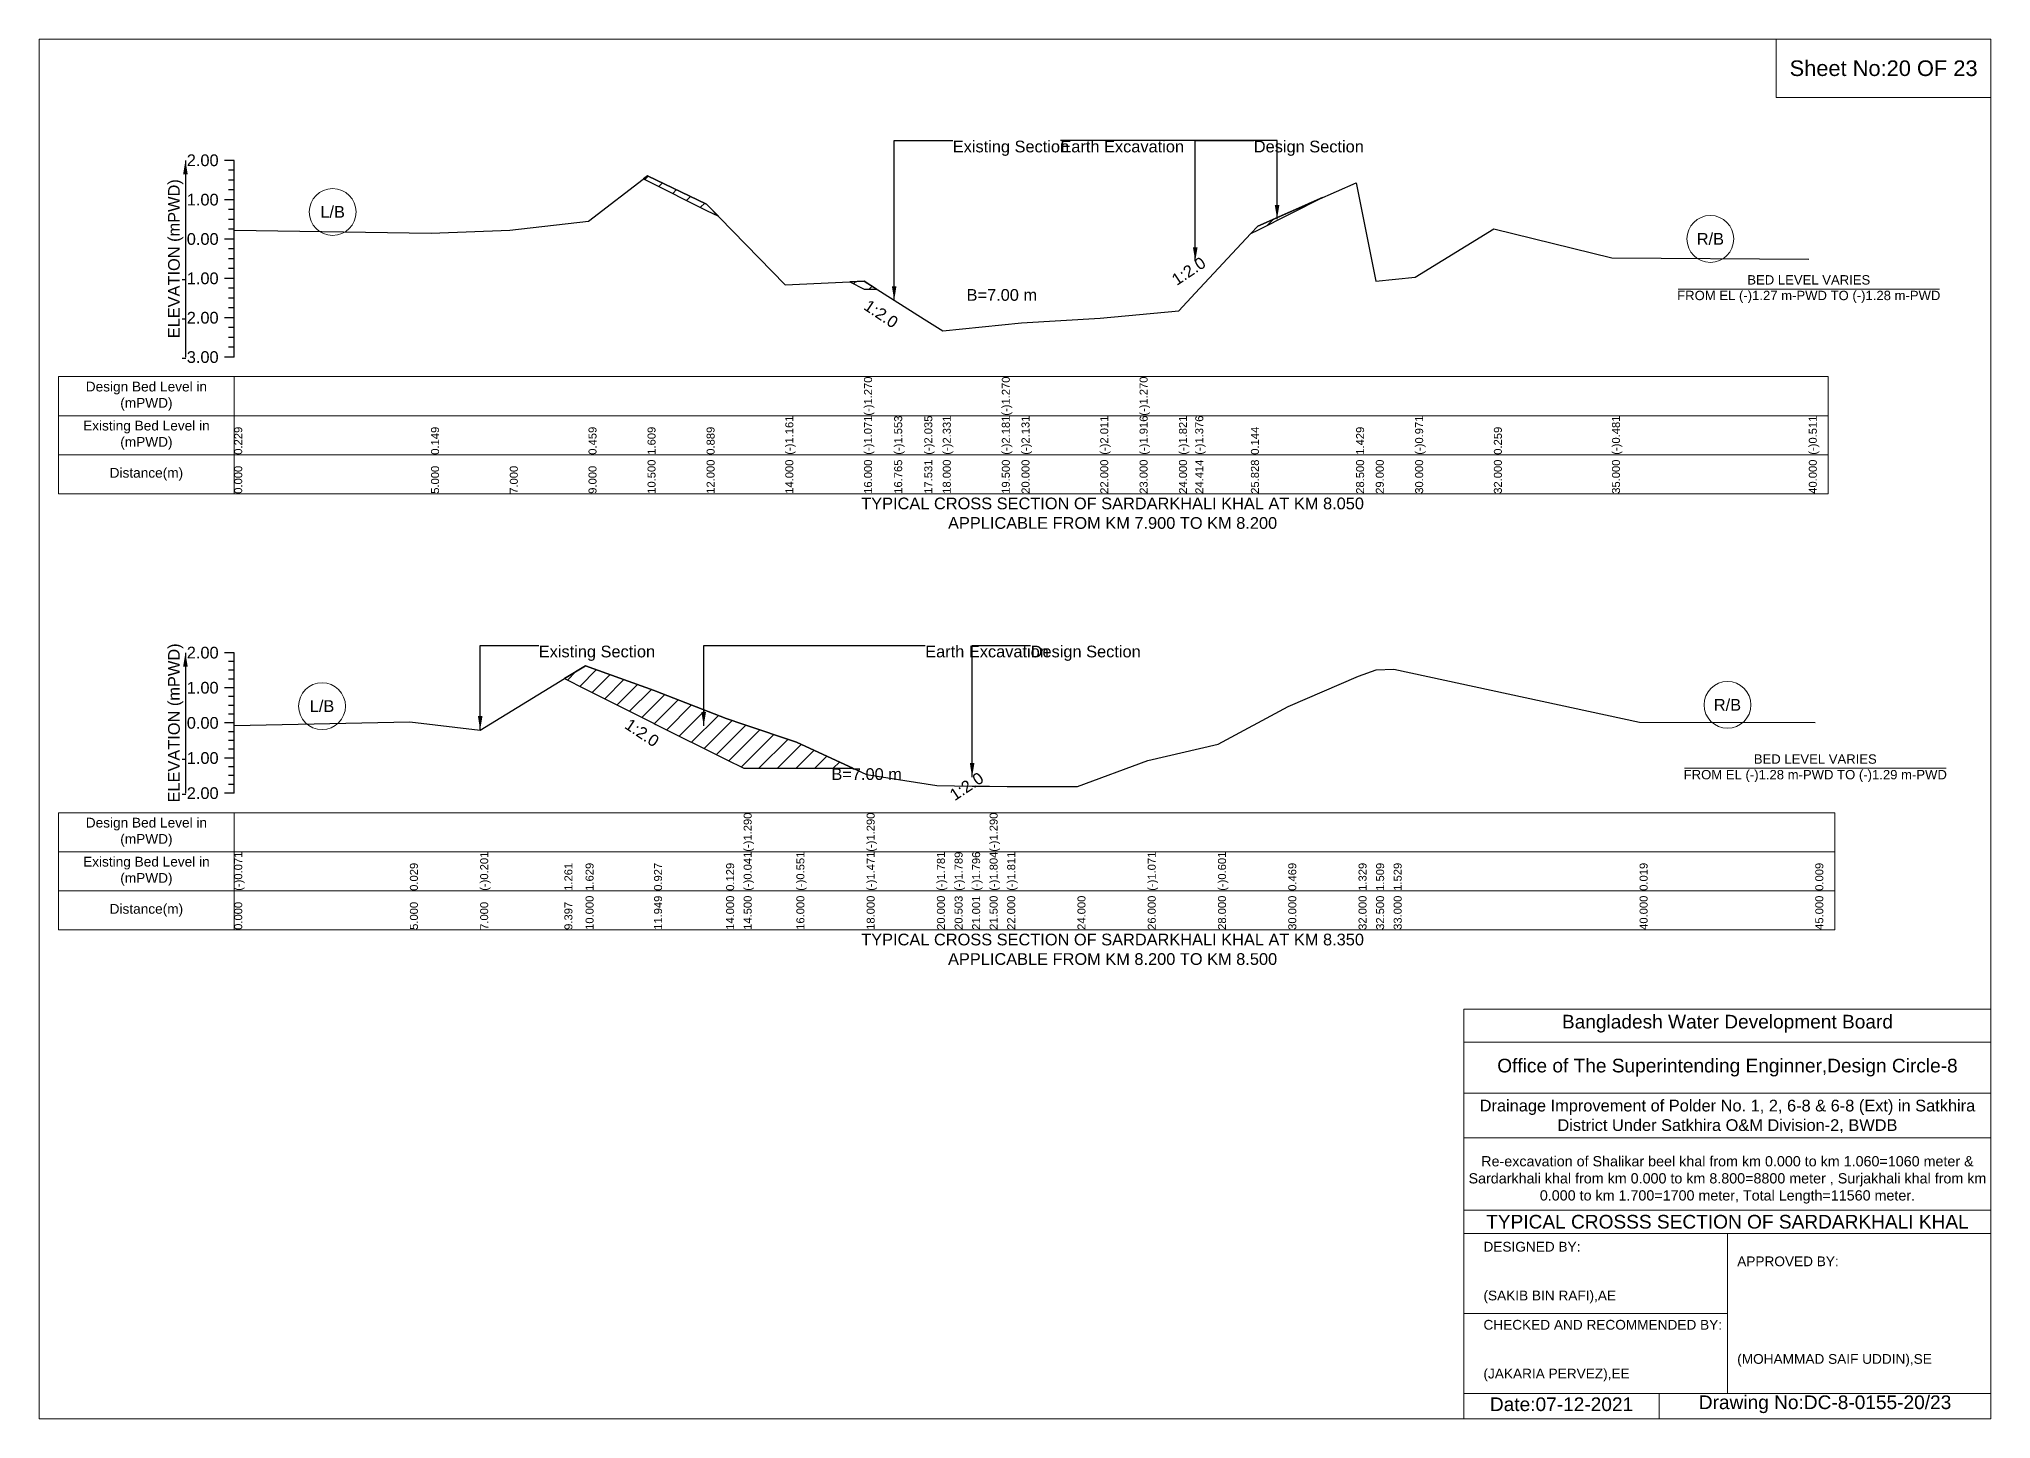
# Model space of a CAD drawing. Header units: inches. Extents: x 93000 to 506000, y -4242 to 0.
# Drawn here: x 290000 to 296000, y -4242 to 0 of the extents above; entities that cross this region are included whole.
import ezdxf

# ---------------------------------------------------------------- set-up
doc = ezdxf.new("R2010")
doc.units = ezdxf.units.IN
doc.header["$LTSCALE"] = 7
doc.header["$MEASUREMENT"] = 0
for name, color, linetype, lineweight in [('Cross section Data Border', 7, 'Continuous', 9), ('Cross Section Labels', 7, 'Continuous', 9), ('Existing_Bed_Level for Xsection', 7, 'Continuous', 25)]:
    doc.layers.add(name, color=color, linetype=linetype, lineweight=lineweight)
doc.styles.get("Standard").update_dxf_attribs({"font": 'arial.ttf'})
doc.dimstyles.get("Standard").update_dxf_attribs({"dimtxt": 0.18, "dimasz": 0.18, "dimexe": 0.18, "dimexo": 0.0625, "dimgap": 0.09, "dimtad": 0, "dimtih": 1, "dimtoh": 1, "dimdec": 4, "dimzin": 0, "dimdsep": 46, "dimtxsty": 'Standard', "dimcen": 0.09, "dimadec": 0, "dimazin": 0, "dimtfac": 1, "dimtdec": 4, "dimtofl": 0, "dimtmove": 0, "dimatfit": 3, "dimfxl": 1, "dimtolj": 1, "dimtzin": 0, "dimarcsym": 0})

msp = doc.modelspace()

# ---------------------------------------------------------------- hatches: boundary and pattern name
at = {"layer": 'Existing_Bed_Level for Xsection'}
h = msp.add_hatch(dxfattribs=at)
h.set_pattern_fill('ANSI31', color=256, scale=363, style=0)
h.paths.add_polyline_path([(291858.2, -429.7), (291870.5, -435.9), (292052, -526.6), (292088.6, -544.9), (292052, -507.4), (291870.5, -420.3)])
h = msp.add_hatch(dxfattribs=at)
h.set_pattern_fill('ANSI31', color=256, scale=363, style=0)
h.paths.add_polyline_path([(293725.2, -597.5), (293746, -587.1), (293945.7, -487.3), (293746, -575.1)])
h = msp.add_hatch(dxfattribs=at)
h.set_pattern_fill('ANSI31', color=256, scale=363, style=0)
h.paths.add_polyline_path([(292491.8, -746.5), (292536, -768.6), (292574.2, -768.6), (292536, -744.5)])
h = msp.add_hatch(dxfattribs=at)
h.set_pattern_fill('ANSI31', color=256, scale=324, style=0)
h.paths.add_polyline_path([(291614.9, -1966.2), (291680, -1998.7), (291890.5, -2104), (291896, -2106.7), (292112, -2214.7), (292166, -2241.7), (292328, -2241.7), (292501.5, -2241.7), (292328, -2161.9), (292166, -2106.8), (292112, -2088.5), (291896, -2004.2), (291890.5, -2002.2), (291680, -1926.5)])

# ---------------------------------------------------------------- linework, layer by layer
at = {"layer": 'Cross section Data Border'}
for points in [[(290060, -1037.9), (295500, -1037.9), (295500, -1397.9), (290060, -1397.9)], [(290060, -2378.4), (295520, -2378.4), (295520, -2738.4), (290060, -2738.4)]]:
    msp.add_lwpolyline(points, close=True, dxfattribs=at)
for points in [[(290600, -1037.9), (290600, -1397.9)], [(290060, -1157.9), (295500, -1157.9)], [(290060, -1277.9), (295500, -1277.9)], [(290600, -2378.4), (290600, -2738.4)], [(290060, -2498.4), (295520, -2498.4)], [(290060, -2618.4), (295520, -2618.4)]]:
    msp.add_lwpolyline(points, dxfattribs=at)
at = {"layer": 'Cross Section Labels'}
for points in [[(290000, 0), (296000, 0), (296000, -4242), (290000, -4242)], [(295340, 0), (296000, 0), (296000, -180), (295340, -180)]]:
    msp.add_lwpolyline(points, close=True, dxfattribs=at)
for points in [[(295038.1, -768.6), (295841.9, -768.6)], [(295058.1, -2241.7), (295861.9, -2241.7)], [(294380, -4242), (294380, -2982), (296000, -2982)], [(294380, -3084), (296000, -3084)], [(294380, -3240), (296000, -3240)], [(294380, -3378), (296000, -3378)], [(294380, -3600), (296000, -3600)], [(294380, -3672), (296000, -3672)], [(295190, -3672), (295190, -4164)], [(294380, -3918), (295190, -3918)], [(294380, -4164), (296000, -4164)], [(294980, -4164), (294980, -4242)]]:
    msp.add_lwpolyline(points, dxfattribs=at)
for centre in [(290902.5, -531.6), (295137.5, -614.5), (290870, -2050.7), (295190, -2046.9)]:
    msp.add_circle(centre, 72, dxfattribs=at)
at = {"layer": 'Existing_Bed_Level for Xsection'}
for points in [[(290600, -372.9), (290570, -372.9)], [(290600, -403.2), (290582, -403.2)], [(290600, -977.9), (290600, -856.9), (290600, -735.9), (290600, -614.9), (290600, -493.9), (290600, -372.9)], [(290600, -433.4), (290582, -433.4)], [(290600, -463.7), (290582, -463.7)], [(290600, -587.2), (291205, -596.9), (291447, -587.2), (291689, -559.4), (291870.5, -420.3), (292052, -507.4), (292294, -755.4), (292536, -744.5), (292536, -744.5), (292628.6, -802.9), (292721.2, -861.2), (292778, -897), (292959.5, -878.9), (292959.5, -878.9), (293020, -872.8), (293262, -858.3), (293383, -846.8), (293383, -846.8), (293504, -835.3), (293554.1, -781.5), (293725.2, -597.5), (293746, -575.1), (294048.5, -442), (294109, -744.5), (294230, -732.4), (294472, -583.6), (294835, -673.1), (295440, -676.8)], [(290600, -493.9), (290570, -493.9)], [(290600, -524.2), (290582, -524.2)], [(290600, -554.4), (290582, -554.4)], [(290600, -584.7), (290582, -584.7)], [(290600, -614.9), (290570, -614.9)], [(290600, -645.2), (290582, -645.2)], [(290600, -675.4), (290582, -675.4)], [(290600, -705.7), (290582, -705.7)], [(290600, -735.9), (290570, -735.9)], [(290600, -766.2), (290582, -766.2)], [(290600, -796.4), (290582, -796.4)], [(290600, -826.7), (290582, -826.7)], [(290600, -856.9), (290570, -856.9)], [(290600, -887.2), (290582, -887.2)], [(290600, -917.4), (290582, -917.4)], [(290600, -947.7), (290582, -947.7)], [(290600, -977.9), (290570, -977.9)], [(290600, -1886.4), (290570, -1886.4)], [(290600, -1913.4), (290582, -1913.4)], [(290600, -2318.4), (290600, -2210.4), (290600, -2102.4), (290600, -1994.4), (290600, -1886.4)], [(290600, -1940.4), (290582, -1940.4)], [(290600, -1967.4), (290582, -1967.4)], [(290600, -2110.1), (291140, -2099.3), (291356, -2124.1), (291614.9, -1966.2), (291680, -1926.5), (291890.5, -2002.2), (291896, -2004.2), (292112, -2088.5), (292166, -2106.8), (292166, -2106.8), (292328, -2161.9), (292544, -2261.3), (292544, -2261.3), (292760, -2294.8), (292814.3, -2295.6), (292868.2, -2296.4), (292922, -2297.2), (292922, -2297.2), (292976, -2298), (293192, -2298), (293408, -2218.1), (293624, -2167.3), (293840, -2051.8), (294056, -1958.9), (294110, -1939.4), (294164, -1937.3), (294920, -2100.4), (295460, -2101.4)], [(290600, -1994.4), (290570, -1994.4)], [(290600, -2021.4), (290582, -2021.4)], [(290600, -2048.4), (290582, -2048.4)], [(290600, -2075.4), (290582, -2075.4)], [(290600, -2102.4), (290570, -2102.4)], [(290600, -2129.4), (290582, -2129.4)], [(290600, -2156.4), (290582, -2156.4)], [(290600, -2210.4), (290570, -2210.4)], [(290600, -2183.4), (290582, -2183.4)], [(290600, -2237.4), (290582, -2237.4)], [(290600, -2264.4), (290582, -2264.4)], [(290600, -2318.4), (290570, -2318.4)], [(290600, -2291.4), (290582, -2291.4)]]:
    msp.add_lwpolyline(points, dxfattribs=at)
for points in [[(291858.2, -429.7), (291870.5, -435.9), (292052, -526.6), (292088.6, -544.9), (292052, -507.4), (291870.5, -420.3)], [(293725.2, -597.5), (293746, -587.1), (293945.7, -487.3), (293746, -575.1)], [(292491.8, -746.5), (292536, -768.6), (292536, -768.6), (292574.2, -768.6), (292536, -744.5), (292536, -744.5)], [(291614.9, -1966.2), (291614.9, -1966.2), (291680, -1998.7), (291890.5, -2104), (291896, -2106.7), (292112, -2214.7), (292166, -2241.7), (292166, -2241.7), (292328, -2241.7), (292501.5, -2241.7), (292328, -2161.9), (292166, -2106.8), (292166, -2106.8), (292112, -2088.5), (291896, -2004.2), (291890.5, -2002.2), (291680, -1926.5), (291614.9, -1966.2)]]:
    msp.add_lwpolyline(points, close=True, dxfattribs=at)

# ---------------------------------------------------------------- texts
at = {"layer": 'Cross section Data Border', "char_height": 30, "width": 480, "attachment_point": 5}
for s, insert in [('Design Bed Level in (mPWD)', (290330, -1097.9)), ('Existing Bed Level in (mPWD)', (290330, -1217.9)), ('Distance(m)', (290330, -1337.9)), ('Design Bed Level in (mPWD)', (290330, -2438.4)), ('Existing Bed Level in (mPWD)', (290330, -2558.4)), ('Distance(m)', (290330, -2678.4))]:
    msp.add_mtext(s, dxfattribs=dict(at, insert=insert))
at = {"layer": 'Cross Section Labels'}
for s, insert, char_height, attachment_point in [('Sheet No:20 OF 23', (295670, -90), 48, 5), ('Existing Section', (292808.6, -312.4), 36, 1), ('Earth Excavation', (293139.5, -312.4), 36, 1), ('Design Section', (293734.1, -312.4), 36, 1), ('L/B', (290902.5, -531.6), 36, 5), ('R/B', (295137.5, -614.5), 36, 5), ('B=7.00 m', (292959.5, -768.6), 36, 2), ('BED LEVEL VARIES ^JFROM EL (-)1.27 m-PWD TO (-)1.28 m-PWD', (295440, -768.6), 28.8, 5), ('TYPICAL CROSS SECTION OF SARDARKHALI KHAL AT KM 8.050^JAPPLICABLE FROM KM 7.900 TO KM 8.200', (293300, -1457.9), 36, 5), ('Existing Section', (291536, -1864.8), 36, 1), ('Earth Excavation', (292724, -1864.8), 36, 1), ('Design Section', (293048.2, -1864.8), 36, 1), ('L/B', (290870, -2050.7), 36, 5), ('R/B', (295190, -2046.9), 36, 5), ('BED LEVEL VARIES ^JFROM EL (-)1.28 m-PWD TO (-)1.29 m-PWD', (295460, -2241.7), 28.8, 5), ('B=7.00 m', (292544, -2241.7), 36, 2), ('TYPICAL CROSS SECTION OF SARDARKHALI KHAL AT KM 8.350^JAPPLICABLE FROM KM 8.200 TO KM 8.500', (293300, -2798.4), 36, 5), ('Bangladesh Water Development Board', (295190, -3027), 42, 5), ('Office of The Superintending Enginner,Design Circle-8', (295190, -3162), 42, 5)]:
    msp.add_mtext(s, dxfattribs=dict(at, insert=insert, char_height=char_height, attachment_point=attachment_point))
at = {"layer": 'Cross Section Labels', "char_height": 36, "attachment_point": 2}
for insert, rotation in [((293523.8, -698.2), 33.69007), ((292598.4, -830), 326.30993), ((291863.5, -2117.5), 326.30993), ((292841.2, -2282.2), 33.69007)]:
    msp.add_mtext('1:2.0', dxfattribs=dict(at, insert=insert, rotation=rotation))
at = {"layer": 'Cross Section Labels'}
for s, insert, char_height, width, attachment_point in [('Drainage Improvement of Polder No. 1, 2, 6-8 & 6-8 (Ext) in Satkhira District Under Satkhira O&M Division-2, BWDB', (295190, -3312), 36, 1680, 5), ('Re-excavation of Shalikar beel khal from km 0.000 to km 1.060=1060 meter & Sardarkhali khal from km 0.000 to km 8.800=8800 meter , Surjakhali khal from km 0.000 to km 1.700=1700 meter, Total Length=11560 meter.', (295190, -3507), 31.4683, 1620, 5), ('TYPICAL CROSSS SECTION OF SARDARKHALI KHAL', (295190, -3636), 42, 1680, 5), ('DESIGNED BY:^J^J^J(SAKIB BIN RAFI),AE', (294440, -3792), 30, 840, 4), ('APPROVED BY:^J^J^J^J^J^J(MOHAMMAD SAIF UDDIN),SE', (295220, -3912), 30, 840, 4), ('CHECKED AND RECOMMENDED BY:^J^J^J(JAKARIA PERVEZ),EE', (294440, -4032), 30, 840, 4), ('Date:07-12-2021', (294680, -4197), 42, 840, 5), ('Drawing No:DC-8-0155-20/23', (295490, -4197), 42, 1320, 5)]:
    msp.add_mtext(s, dxfattribs=dict(at, insert=insert, char_height=char_height, width=width, attachment_point=attachment_point))
at = {"layer": 'Existing_Bed_Level for Xsection', "char_height": 36, "attachment_point": 6}
for s, insert in [('2.00', (290552, -372.9)), ('1.00', (290552, -493.9)), ('0.00', (290552, -614.9)), ('-1.00', (290552, -735.9)), ('-2.00', (290552, -856.9)), ('-3.00', (290552, -977.9)), ('2.00', (290552, -1886.4)), ('1.00', (290552, -1994.4)), ('0.00', (290552, -2102.4)), ('-1.00', (290552, -2210.4)), ('-2.00', (290552, -2318.4))]:
    msp.add_mtext(s, dxfattribs=dict(at, insert=insert))
at = {"layer": 'Existing_Bed_Level for Xsection', "rotation": 90}
for s, insert, char_height, attachment_point in [('ELEVATION (mPWD)', (290420, -675.4), 36, 5), ('(-)1.270', (292536, -1157.9), 24.6, 1), ('(-)1.270', (292959.5, -1157.9), 24.6, 1), ('(-)1.270', (293383, -1157.9), 24.6, 1), ('0.229', (290600, -1277.9), 24.6, 1), ('0.149', (291205, -1277.9), 24.6, 1), ('0.459', (291689, -1277.9), 24.6, 1), ('1.609', (291870.5, -1277.9), 24.6, 1), ('0.889', (292052, -1277.9), 24.6, 1), ('(-)1.161', (292294, -1277.9), 24.6, 1), ('(-)1.071', (292536, -1277.9), 24.6, 1), ('(-)1.553', (292628.6, -1277.9), 24.6, 1), ('(-)2.035', (292721.2, -1277.9), 24.6, 1), ('(-)2.331', (292778, -1277.9), 24.6, 1), ('(-)2.181', (292959.5, -1277.9), 24.6, 1), ('(-)2.131', (293020, -1277.9), 24.6, 1), ('(-)2.011', (293262, -1277.9), 24.6, 1), ('(-)1.916', (293383, -1277.9), 24.6, 1), ('(-)1.821', (293504, -1277.9), 24.6, 1), ('(-)1.376', (293554.1, -1277.9), 24.6, 1), ('0.144', (293725.2, -1277.9), 24.6, 1), ('1.429', (294048.5, -1277.9), 24.6, 1), ('(-)0.971', (294230, -1277.9), 24.6, 1), ('0.259', (294472, -1277.9), 24.6, 1), ('(-)0.481', (294835, -1277.9), 24.6, 1), ('(-)0.511', (295440, -1277.9), 24.6, 1), ('0.000', (290600, -1397.9), 24.6, 1), ('5.000', (291205, -1397.9), 24.6, 1), ('7.000', (291447, -1397.9), 24.6, 1), ('9.000', (291689, -1397.9), 24.6, 1), ('10.500', (291870.5, -1397.9), 24.6, 1), ('12.000', (292052, -1397.9), 24.6, 1), ('14.000', (292294, -1397.9), 24.6, 1), ('16.000', (292536, -1397.9), 24.6, 1), ('16.765', (292628.6, -1397.9), 24.6, 1), ('17.531', (292721.2, -1397.9), 24.6, 1), ('18.000', (292778, -1397.9), 24.6, 1), ('19.500', (292959.5, -1397.9), 24.6, 1), ('20.000', (293020, -1397.9), 24.6, 1), ('22.000', (293262, -1397.9), 24.6, 1), ('23.000', (293383, -1397.9), 24.6, 1), ('24.000', (293504, -1397.9), 24.6, 1), ('24.414', (293554.1, -1397.9), 24.6, 1), ('25.828', (293725.2, -1397.9), 24.6, 1), ('28.500', (294048.5, -1397.9), 24.6, 1), ('29.000', (294109, -1397.9), 24.6, 1), ('30.000', (294230, -1397.9), 24.6, 1), ('32.000', (294472, -1397.9), 24.6, 1), ('35.000', (294835, -1397.9), 24.6, 1), ('40.000', (295440, -1397.9), 24.6, 1), ('ELEVATION (mPWD)', (290420, -2102.4), 36, 5), ('(-)1.290', (292166, -2498.4), 24.6, 1), ('(-)1.290', (292544, -2498.4), 24.6, 1), ('(-)1.290', (292922, -2498.4), 24.6, 1), ('(-)0.071', (290600, -2618.4), 24.6, 1), ('(-)0.201', (291356, -2618.4), 24.6, 1), ('(-)0.041', (292166, -2618.4), 24.6, 1), ('(-)0.551', (292328, -2618.4), 24.6, 1), ('(-)1.471', (292544, -2618.4), 24.6, 1), ('(-)1.781', (292760, -2618.4), 24.6, 1), ('(-)1.789', (292814.3, -2618.4), 24.6, 1), ('(-)1.796', (292868.2, -2618.4), 24.6, 1), ('(-)1.804', (292922, -2618.4), 24.6, 1), ('(-)1.811', (292976, -2618.4), 24.6, 1), ('(-)1.071', (293408, -2618.4), 24.6, 1), ('(-)0.601', (293624, -2618.4), 24.6, 1), ('0.029', (291140, -2618.4), 24.6, 1), ('1.261', (291614.9, -2618.4), 24.6, 1), ('1.629', (291680, -2618.4), 24.6, 1), ('0.927', (291890.5, -2618.4), 24.6, 1), ('0.129', (292112, -2618.4), 24.6, 1), ('0.469', (293840, -2618.4), 24.6, 1), ('1.329', (294056, -2618.4), 24.6, 1), ('1.509', (294110, -2618.4), 24.6, 1), ('1.529', (294164, -2618.4), 24.6, 1), ('0.019', (294920, -2618.4), 24.6, 1), ('0.009', (295460, -2618.4), 24.6, 1), ('10.000', (291680, -2738.4), 24.6, 1), ('11.949', (291890.5, -2738.4), 24.6, 1), ('14.000', (292112, -2738.4), 24.6, 1), ('14.500', (292166, -2738.4), 24.6, 1), ('16.000', (292328, -2738.4), 24.6, 1), ('18.000', (292544, -2738.4), 24.6, 1), ('20.000', (292760, -2738.4), 24.6, 1), ('20.503', (292814.3, -2738.4), 24.6, 1), ('21.001', (292868.2, -2738.4), 24.6, 1), ('21.500', (292922, -2738.4), 24.6, 1), ('22.000', (292976, -2738.4), 24.6, 1), ('24.000', (293192, -2738.4), 24.6, 1), ('26.000', (293408, -2738.4), 24.6, 1), ('28.000', (293624, -2738.4), 24.6, 1), ('30.000', (293840, -2738.4), 24.6, 1), ('32.000', (294056, -2738.4), 24.6, 1), ('32.500', (294110, -2738.4), 24.6, 1), ('33.000', (294164, -2738.4), 24.6, 1), ('40.000', (294920, -2738.4), 24.6, 1), ('45.000', (295460, -2738.4), 24.6, 1), ('0.000', (290600, -2738.4), 24.6, 1), ('5.000', (291140, -2738.4), 24.6, 1), ('7.000', (291356, -2738.4), 24.6, 1), ('9.397', (291614.9, -2738.4), 24.6, 1)]:
    msp.add_mtext(s, dxfattribs=dict(at, insert=insert, char_height=char_height, attachment_point=attachment_point))

# ---------------------------------------------------------------- leaders
at = {"layer": 'Cross Section Labels', "annotation_type": 0, "has_hookline": 1}
for points, hookline_direction, text_width in [([(292628.6, -802.9), (292628.6, -312.4), (292808.5, -312.4)], 0, 350.4), ([(293805.6, -553.3), (293805.6, -312.4), (293139.6, -312.4)], 1, 372.7), ([(293554.1, -683.1), (293554.1, -312.4), (293734, -312.4)], 0, 330.9), ([(291356, -2124.1), (291356, -1864.8), (291535.9, -1864.8)], 0, 350.4), ([(292043.1, -2111.6), (292043.1, -1864.8), (292723.9, -1864.8)], 0, 372.7), ([(292868.2, -2268.7), (292868.2, -1864.8), (293048.1, -1864.8)], 0, 330.9)]:
    msp.add_leader(points, dimstyle='Standard', override={"dimasz": 43.2}, dxfattribs=dict(at, hookline_direction=hookline_direction, text_width=text_width))
at = {"layer": 'Existing_Bed_Level for Xsection'}
for points in [[(290450, -372.9), (290450, -977.9)], [(290450, -1886.4), (290450, -2318.4)]]:
    msp.add_leader(points, dimstyle='Standard', override={"dimasz": 43.2}, dxfattribs=at)

doc.saveas('drawing.dxf')
